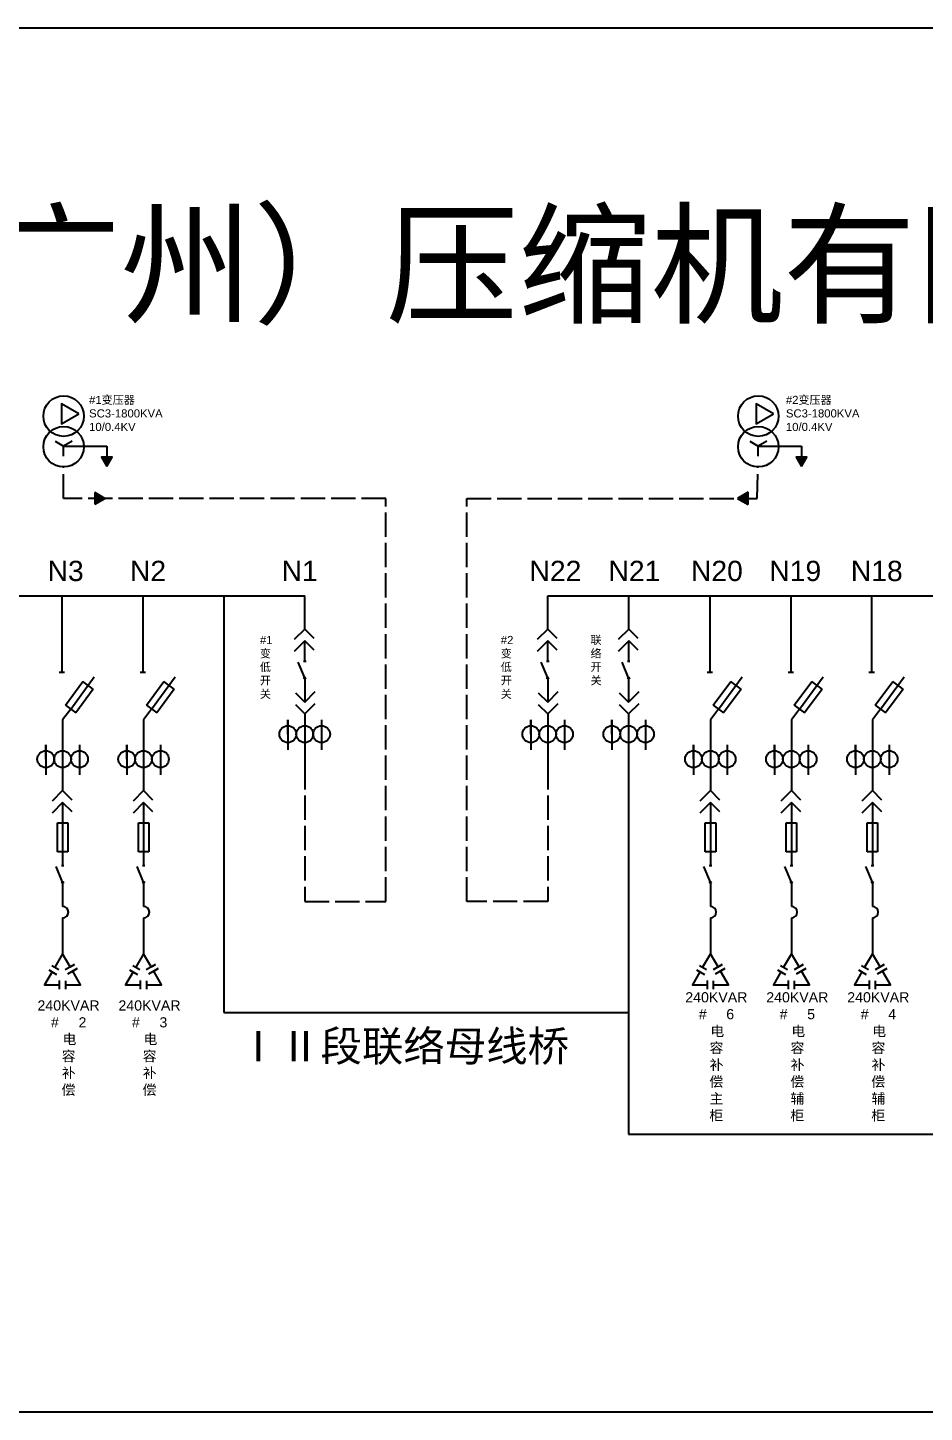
# Model space of a CAD drawing. Header units: millimetres. Extents: x 1329 to 7646, y 2585 to 5679.
# Drawn here: x 2241 to 2684, y 2585 to 3269 of the extents above; entities that cross this region are included whole.
import ezdxf

# ---------------------------------------------------------------- set-up
doc = ezdxf.new("R2010")
doc.units = ezdxf.units.MM
doc.linetypes.add('ACAD_ISO02W100', pattern=[15, 12, -3])
doc.layers.add('图层1', color=7, linetype='ACAD_ISO02W100')
doc.styles.get("Standard").update_dxf_attribs({"font": 'arial.ttf'})

# ---------------------------------------------------------------- blocks, each defined once
blk = doc.blocks.new('111')
for p, q in [((896.2, 1426.6), (896.2, 1443.7)), ((896.2, 1443.7), (896.2, 1408.2)), ((936.2, 1443.7), (936.2, 1408.2))]:
    blk.add_line(p, q)
for centre in [(896.2, 1426.6), (916.2, 1426.6), (936.2, 1426.6)]:
    blk.add_circle(centre, 10)

msp = doc.modelspace()

# ---------------------------------------------------------------- hatches: boundary and pattern name
h = msp.add_hatch(color=256)
h.dxf.hatch_style = 1
h.paths.add_polyline_path([(2277.8, 3056.73), (2280.4, 3052.23), (2282.99, 3056.73)])
h = msp.add_hatch(color=256)
h.dxf.hatch_style = 1
h.paths.add_polyline_path([(2620.95, 3056.73), (2623.54, 3052.23), (2626.14, 3056.73)])
at = {"layer": '图层1'}
h = msp.add_hatch(color=256, dxfattribs=at)
h.dxf.hatch_style = 1
h.paths.add_polyline_path([(2274.48, 3039.32), (2274.48, 3036.43), (2279.48, 3036.43)])
h.paths.add_polyline_path([(2279.48, 3036.43), (2274.48, 3036.43), (2274.48, 3033.55)])
h = msp.add_hatch(color=256, dxfattribs=at)
h.dxf.hatch_style = 1
h.paths.add_polyline_path([(2597.25, 3039.48), (2591.98, 3036.43), (2597.25, 3036.43)])
h.paths.add_polyline_path([(2597.25, 3036.43), (2591.98, 3036.43), (2597.25, 3033.39)])

# ---------------------------------------------------------------- linework, layer by layer
for p, q in [((2254.82, 3064.69), (2259.07, 3062.24)), ((2263.32, 3064.69), (2259.07, 3062.24)), ((2259.07, 3057.33), (2259.07, 3062.24)), ((2259.07, 3062.24), (2280.4, 3062.24)), ((2280.4, 3062.24), (2280.4, 3056.73)), ((2597.97, 3064.69), (2602.22, 3062.24)), ((2606.47, 3064.69), (2602.22, 3062.24)), ((2602.22, 3057.33), (2602.22, 3062.24)), ((2602.22, 3062.24), (2623.54, 3062.24)), ((2623.54, 3062.24), (2623.54, 3056.73)), ((1706.02, 2988.25), (2378.22, 2988.25)), ((2258.22, 2988.25), (2258.22, 2950.55)), ((2298.22, 2988.25), (2298.22, 2950.55)), ((2338.22, 2988.25), (2338.22, 2782.58)), ((2378.22, 2971.93), (2378.22, 2988.25)), ((2498.22, 2971.93), (2498.22, 2988.25)), ((2498.22, 2988.25), (3083.39, 2988.25)), ((2538.22, 2971.93), (2538.22, 2988.25)), ((2578.22, 2988.25), (2578.22, 2950.55)), ((2618.22, 2988.25), (2618.22, 2950.55)), ((2658.22, 2988.25), (2658.22, 2950.55)), ((2378.22, 2956.01), (2378.22, 2966.06)), ((2498.22, 2956.01), (2498.22, 2966.06)), ((2538.22, 2956.01), (2538.22, 2966.06)), ((2378.19, 2947.78), (2375.01, 2955.57)), ((2377.6, 2956.01), (2378.84, 2956.01)), ((2498.19, 2947.78), (2495.01, 2955.57)), ((2497.6, 2956.01), (2498.84, 2956.01)), ((2538.19, 2947.78), (2535.01, 2955.57)), ((2537.6, 2956.01), (2538.84, 2956.01)), ((2256.91, 2950.55), (2259.56, 2950.55)), ((2260.01, 2934.33), (2268.61, 2945.98)), ((2262.56, 2932.44), (2274.24, 2948.26)), ((2273.72, 2942.21), (2268.61, 2945.98)), ((2296.91, 2950.55), (2299.56, 2950.55)), ((2300.01, 2934.33), (2308.61, 2945.98)), ((2302.56, 2932.44), (2314.24, 2948.26)), ((2313.72, 2942.21), (2308.61, 2945.98)), ((2378.19, 2947.78), (2378.19, 2935.86)), ((2498.19, 2947.78), (2498.19, 2935.86)), ((2538.19, 2947.78), (2538.19, 2935.86)), ((2576.91, 2950.55), (2579.56, 2950.55)), ((2580.01, 2934.33), (2588.61, 2945.98)), ((2582.56, 2932.44), (2594.24, 2948.26)), ((2593.72, 2942.21), (2588.61, 2945.98)), ((2616.91, 2950.55), (2619.56, 2950.55)), ((2620.01, 2934.33), (2628.61, 2945.98)), ((2622.56, 2932.44), (2634.24, 2948.26)), ((2633.72, 2942.21), (2628.61, 2945.98)), ((2656.91, 2950.55), (2659.56, 2950.55)), ((2660.01, 2934.33), (2668.61, 2945.98)), ((2662.56, 2932.44), (2674.24, 2948.26)), ((2673.72, 2942.21), (2668.61, 2945.98)), ((2273.72, 2942.21), (2265.12, 2930.56)), ((2313.72, 2942.21), (2305.12, 2930.56)), ((2593.72, 2942.21), (2585.12, 2930.56)), ((2633.72, 2942.21), (2625.12, 2930.56)), ((2673.72, 2942.21), (2665.12, 2930.56)), ((2262.56, 2932.44), (2258.58, 2927.04)), ((2260.01, 2934.33), (2265.12, 2930.56)), ((2302.56, 2932.44), (2298.58, 2927.04)), ((2300.01, 2934.33), (2305.12, 2930.56)), ((2582.56, 2932.44), (2578.58, 2927.04)), ((2580.01, 2934.33), (2585.12, 2930.56)), ((2622.56, 2932.44), (2618.58, 2927.04)), ((2620.01, 2934.33), (2625.12, 2930.56)), ((2662.56, 2932.44), (2658.58, 2927.04)), ((2660.01, 2934.33), (2665.12, 2930.56)), ((2258.58, 2927.04), (2258.58, 2892.15)), ((2298.58, 2927.04), (2298.58, 2892.15)), ((2378.19, 2929.99), (2378.19, 2904.74)), ((2498.19, 2929.99), (2498.19, 2904.74)), ((2538.19, 2929.99), (2538.19, 2904.74)), ((2578.58, 2927.04), (2578.58, 2892.15)), ((2618.58, 2927.04), (2618.58, 2892.15)), ((2658.58, 2927.04), (2658.58, 2892.15)), ((2538.19, 2904.74), (2538.19, 2722.51)), ((2258.58, 2886.28), (2258.58, 2855.18)), ((2298.58, 2886.28), (2298.58, 2855.18)), ((2578.58, 2886.28), (2578.58, 2855.18)), ((2618.58, 2886.28), (2618.58, 2855.18)), ((2658.58, 2886.28), (2658.58, 2855.18)), ((2255.98, 2876.26), (2261.18, 2876.26)), ((2255.98, 2861.96), (2255.98, 2876.26)), ((2261.18, 2876.26), (2261.18, 2861.96)), ((2295.98, 2876.26), (2301.18, 2876.26)), ((2295.98, 2861.96), (2295.98, 2876.26)), ((2301.18, 2876.26), (2301.18, 2861.96)), ((2575.98, 2876.26), (2581.18, 2876.26)), ((2575.98, 2861.96), (2575.98, 2876.26)), ((2581.18, 2876.26), (2581.18, 2861.96)), ((2615.98, 2876.26), (2621.18, 2876.26)), ((2615.98, 2861.96), (2615.98, 2876.26)), ((2621.18, 2876.26), (2621.18, 2861.96)), ((2655.98, 2876.26), (2661.18, 2876.26)), ((2655.98, 2861.96), (2655.98, 2876.26)), ((2661.18, 2876.26), (2661.18, 2861.96)), ((2261.18, 2861.96), (2255.98, 2861.96)), ((2301.18, 2861.96), (2295.98, 2861.96)), ((2581.18, 2861.96), (2575.98, 2861.96)), ((2621.18, 2861.96), (2615.98, 2861.96)), ((2661.18, 2861.96), (2655.98, 2861.96)), ((2258.58, 2846.95), (2255.4, 2854.74)), ((2257.98, 2855.18), (2259.23, 2855.18)), ((2298.58, 2846.95), (2295.4, 2854.74)), ((2297.98, 2855.18), (2299.23, 2855.18)), ((2578.58, 2846.95), (2575.4, 2854.74)), ((2577.98, 2855.18), (2579.23, 2855.18)), ((2618.58, 2846.95), (2615.4, 2854.74)), ((2617.98, 2855.18), (2619.23, 2855.18)), ((2658.58, 2846.95), (2655.4, 2854.74)), ((2657.98, 2855.18), (2659.23, 2855.18)), ((2258.58, 2846.95), (2258.58, 2835.02)), ((2298.58, 2846.95), (2298.58, 2835.02)), ((2578.58, 2846.95), (2578.58, 2835.02)), ((2618.58, 2846.95), (2618.58, 2835.02)), ((2658.58, 2846.95), (2658.58, 2835.02)), ((2258.58, 2829.35), (2258.58, 2811.66)), ((2298.58, 2829.35), (2298.58, 2811.66)), ((2578.58, 2829.35), (2578.58, 2811.66)), ((2618.58, 2829.35), (2618.58, 2811.66)), ((2658.58, 2829.35), (2658.58, 2811.66)), ((2251.69, 2803.7), (2255.59, 2801.45)), ((2253.19, 2805.89), (2256.72, 2803.85)), ((2264.43, 2806.32), (2259.89, 2803.7)), ((2265.72, 2804.31), (2260.94, 2801.56)), ((2262.35, 2805.13), (2264.43, 2806.32)), ((2263.55, 2803.06), (2265.72, 2804.31)), ((2291.69, 2803.7), (2295.59, 2801.45)), ((2293.19, 2805.89), (2296.72, 2803.85)), ((2304.43, 2806.32), (2299.89, 2803.7)), ((2305.72, 2804.31), (2300.94, 2801.56)), ((2302.35, 2805.13), (2304.43, 2806.32)), ((2303.55, 2803.06), (2305.72, 2804.31)), ((2571.69, 2803.7), (2575.59, 2801.45)), ((2573.19, 2805.89), (2576.72, 2803.85)), ((2584.43, 2806.32), (2579.89, 2803.7)), ((2585.72, 2804.31), (2580.94, 2801.56)), ((2582.35, 2805.13), (2584.43, 2806.32)), ((2583.55, 2803.06), (2585.72, 2804.31)), ((2611.69, 2803.7), (2615.59, 2801.45)), ((2613.19, 2805.89), (2616.72, 2803.85)), ((2624.43, 2806.32), (2619.89, 2803.7)), ((2625.72, 2804.31), (2620.94, 2801.56)), ((2622.35, 2805.13), (2624.43, 2806.32)), ((2623.55, 2803.06), (2625.72, 2804.31)), ((2651.69, 2803.7), (2655.59, 2801.45)), ((2653.19, 2805.89), (2656.72, 2803.85)), ((2664.43, 2806.32), (2659.89, 2803.7)), ((2665.72, 2804.31), (2660.94, 2801.56)), ((2662.35, 2805.13), (2664.43, 2806.32)), ((2663.55, 2803.06), (2665.72, 2804.31)), ((2256.93, 2798.37), (2256.93, 2794.21)), ((2260.01, 2798.34), (2260.01, 2794.18)), ((2296.93, 2798.37), (2296.93, 2794.21)), ((2300.01, 2798.34), (2300.01, 2794.18)), ((2576.93, 2798.37), (2576.93, 2794.21)), ((2580.01, 2798.34), (2580.01, 2794.18)), ((2616.93, 2798.37), (2616.93, 2794.21)), ((2620.01, 2798.34), (2620.01, 2794.18)), ((2656.93, 2798.37), (2656.93, 2794.21)), ((2660.01, 2798.34), (2660.01, 2794.18)), ((2338.22, 2782.58), (2538.19, 2782.58)), ((2538.19, 2722.51), (3300.14, 2722.51))]:
    msp.add_line(p, q)
at = {"color": 3}
msp.add_lwpolyline([(1328.5, 3268.75), (4237.79, 3268.75), (4237.79, 2585.28), (1328.5, 2585.28)], close=True, dxfattribs=at)
for points in [[(2266.64, 3078.09), (2258.09, 3083.02), (2258.09, 3073.15)], [(2609.79, 3078.09), (2601.24, 3083.02), (2601.24, 3073.15)], [(2280.4, 3052.23), (2282.99, 3056.73), (2277.8, 3056.73)], [(2623.54, 3052.23), (2626.14, 3056.73), (2620.95, 3056.73)]]:
    msp.add_lwpolyline(points, close=True)
for points in [[(2382.86, 2967.29), (2378.22, 2971.93), (2373.02, 2966.73)], [(2502.86, 2967.29), (2498.22, 2971.93), (2493.02, 2966.73)], [(2542.86, 2967.29), (2538.22, 2971.93), (2533.02, 2966.73)], [(2378.22, 2966.06), (2373.02, 2960.86)], [(2382.86, 2961.42), (2378.22, 2966.06)], [(2498.22, 2966.06), (2493.02, 2960.86)], [(2502.86, 2961.42), (2498.22, 2966.06)], [(2538.22, 2966.06), (2533.02, 2960.86)], [(2542.86, 2961.42), (2538.22, 2966.06)], [(2373.56, 2940.49), (2378.19, 2935.86)], [(2378.19, 2935.86), (2383.39, 2941.05)], [(2493.56, 2940.49), (2498.19, 2935.86)], [(2498.19, 2935.86), (2503.39, 2941.05)], [(2533.56, 2940.49), (2538.19, 2935.86)], [(2538.19, 2935.86), (2543.39, 2941.05)], [(2373.56, 2934.63), (2378.19, 2929.99), (2383.39, 2935.19)], [(2493.56, 2934.63), (2498.19, 2929.99), (2503.39, 2935.19)], [(2533.56, 2934.63), (2538.19, 2929.99), (2543.39, 2935.19)], [(2263.22, 2887.51), (2258.58, 2892.15), (2253.38, 2886.95)], [(2303.22, 2887.51), (2298.58, 2892.15), (2293.38, 2886.95)], [(2583.22, 2887.51), (2578.58, 2892.15), (2573.38, 2886.95)], [(2623.22, 2887.51), (2618.58, 2892.15), (2613.38, 2886.95)], [(2663.22, 2887.51), (2658.58, 2892.15), (2653.38, 2886.95)], [(2258.58, 2886.28), (2253.38, 2881.09)], [(2263.22, 2881.65), (2258.58, 2886.28)], [(2298.58, 2886.28), (2293.38, 2881.09)], [(2303.22, 2881.65), (2298.58, 2886.28)], [(2578.58, 2886.28), (2573.38, 2881.09)], [(2583.22, 2881.65), (2578.58, 2886.28)], [(2618.58, 2886.28), (2613.38, 2881.09)], [(2623.22, 2881.65), (2618.58, 2886.28)], [(2658.58, 2886.28), (2653.38, 2881.09)], [(2663.22, 2881.65), (2658.58, 2886.28)], [(2262.35, 2805.13), (2258.58, 2811.66), (2254.73, 2805)], [(2302.35, 2805.13), (2298.58, 2811.66), (2294.73, 2805)], [(2582.35, 2805.13), (2578.58, 2811.66), (2574.73, 2805)], [(2622.35, 2805.13), (2618.58, 2811.66), (2614.73, 2805)], [(2662.35, 2805.13), (2658.58, 2811.66), (2654.73, 2805)], [(2253.41, 2802.71), (2249.68, 2796.26), (2256.93, 2796.26)], [(2260.01, 2796.26), (2267.47, 2796.26), (2263.55, 2803.06)], [(2293.41, 2802.71), (2289.68, 2796.26), (2296.93, 2796.26)], [(2300.01, 2796.26), (2307.47, 2796.26), (2303.55, 2803.06)], [(2573.41, 2802.71), (2569.68, 2796.26), (2576.93, 2796.26)], [(2580.01, 2796.26), (2587.47, 2796.26), (2583.55, 2803.06)], [(2613.41, 2802.71), (2609.68, 2796.26), (2616.93, 2796.26)], [(2620.01, 2796.26), (2627.47, 2796.26), (2623.55, 2803.06)], [(2653.41, 2802.71), (2649.68, 2796.26), (2656.93, 2796.26)], [(2660.01, 2796.26), (2667.47, 2796.26), (2663.55, 2803.06)]]:
    msp.add_lwpolyline(points)
for centre, radius in [((2259.07, 3077.02), 10), ((2602.22, 3077.02), 10), ((2259.07, 3061.91), 10), ((2602.22, 3061.91), 10), ((2378.19, 2947.78), 0.349), ((2498.19, 2947.78), 0.349), ((2538.19, 2947.78), 0.349), ((2258.58, 2846.95), 0.349), ((2298.58, 2846.95), 0.349), ((2578.58, 2846.95), 0.349), ((2618.58, 2846.95), 0.349), ((2658.58, 2846.95), 0.349)]:
    msp.add_circle(centre, radius)
for centre in [(2258.58, 2832.19), (2298.58, 2832.19), (2578.58, 2832.19), (2618.58, 2832.19), (2658.58, 2832.19)]:
    msp.add_arc(centre, 2.84, 270, 90)
at = {"layer": '图层1'}
for p, q in [((2259.07, 3036.43), (2259.07, 3051.91)), ((2601.68, 3036.43), (2602.01, 3051.91)), ((2418.19, 3036.43), (2259.07, 3036.43)), ((2418.19, 2837.45), (2418.19, 3036.43)), ((2458.19, 2837.45), (2458.19, 3036.43)), ((2458.19, 3036.43), (2601.68, 3036.43)), ((2378.19, 2904.74), (2378.19, 2837.45)), ((2498.19, 2904.74), (2498.19, 2837.45)), ((2378.19, 2837.45), (2418.19, 2837.45)), ((2498.19, 2837.45), (2458.19, 2837.45))]:
    msp.add_line(p, q, dxfattribs=at)
for points in [[(2279.48, 3036.43), (2274.48, 3039.32), (2274.48, 3033.55)], [(2591.98, 3036.43), (2597.25, 3033.39), (2597.25, 3039.48)]]:
    msp.add_lwpolyline(points, close=True, dxfattribs=at)

# ---------------------------------------------------------------- block references
at = {"xscale": 0.4160000000000001, "yscale": 0.4160000000000001, "zscale": 0.4160000000000001}
for p in [(1997.04, 2326.53), (2117.04, 2326.53), (2157.04, 2326.53), (1877.42, 2314.2), (1917.42, 2314.2), (2197.42, 2314.2), (2237.42, 2314.2), (2277.42, 2314.2)]:
    msp.add_blockref('111', p, dxfattribs=at)

# ---------------------------------------------------------------- texts
at = {"attachment_point": 1}
for s, width, insert, char_height in [('{\\fSimSun|b0|i0|c134|p2;三菱电机（广州）压缩机有限公司#1、#2、#5低压配电系统图}', 1874.2955, (1894.35, 3175.86), 48), ('N3', 22.1792, (2251.14, 3005.61), 10), ('N2', 22.1792, (2291.84, 3005.61), 10), ('N22', 22.1792, (2489.19, 3005.61), 10), ('N21', 22.1792, (2528.22, 3005.61), 10), ('N20', 22.1792, (2568.96, 3005.61), 10), ('N19', 22.1792, (2607.68, 3005.61), 10), ('N18', 22.1792, (2647.94, 3005.61), 10), ('\\pi10.101;240KVAR\\P\\pi16.776;#     2\\P\\pi22.485;{\\fSimSun|b0|i0|c134|p2;电\\P\\pi22.08;容\\P\\pi22.122;补\\P\\pi22.024;偿}', 50.5846, (2236.07, 2788.62), 5), ('\\pi10.101;240KVAR\\P\\pi16.75;#     3\\P\\pi22.485;{\\fSimSun|b0|i0|c134|p2;电\\P\\pi22.08;容\\P\\pi22.122;补\\P\\pi22.024;偿}', 50.5846, (2276.07, 2788.62), 5), ('\\pi10.101;240KVAR\\P\\pi16.752;#     6\\P\\pi22.485;{\\fSimSun|b0|i0|c134|p2;电\\P\\pi22.08;容\\P\\pi22.122;补\\P\\pi22.024;偿\\P\\pi22.08;主\\P\\pi22.024;柜}', 50.5846, (2556.07, 2792.65), 5), ('\\pi10.101;240KVAR\\P\\pi16.732;#     5\\P\\pi22.485;{\\fSimSun|b0|i0|c134|p2;电\\P\\pi22.08;容\\P\\pi22.122;补\\P\\pi22.024;偿\\P\\pi22.066;辅\\P\\pi22.024;柜}', 50.5846, (2596.07, 2792.65), 5), ('\\pi10.101;240KVAR\\P\\pi16.761;#     4\\P\\pi22.485;{\\fSimSun|b0|i0|c134|p2;电\\P\\pi22.08;容\\P\\pi22.122;补\\P\\pi22.024;偿\\P\\pi22.066;辅\\P\\pi22.024;柜}', 50.5846, (2636.07, 2792.65), 5)]:
    msp.add_mtext_dynamic_manual_height_columns(s, width=width, gutter_width=12.5, heights=[0], dxfattribs=dict(at, insert=insert, char_height=char_height))
at = {"color": 0, "insert": (2366.73, 3005.61), "char_height": 10, "attachment_point": 1}
msp.add_mtext_dynamic_manual_height_columns('N1', width=22.1792, gutter_width=12.5, heights=[0], dxfattribs=at)
at = {"layer": '图层1', "attachment_point": 1}
for s, width, insert, char_height in [('#1{\\fSimSun|b0|i0|c134|p2;变压器}\\PSC3-1800KVA\\P10/0.4KV', 32.7201, (2271.65, 3087.03), 4), ('#2{\\fSimSun|b0|i0|c134|p2;变压器}\\PSC3-1800KVA\\P10/0.4KV', 32.7201, (2615.87, 3087.03), 4), ('{\\fSimSun|b0|i0|c134|p2;联\\P络\\P开\\P关}', 19.4787, (2519.36, 2968.51), 4), ('{\\fSimSun|b0|i0|c134|p2;ⅠⅡ段联络母线桥}', 180.1294, (2345.06, 2773.55), 15)]:
    msp.add_mtext_dynamic_manual_height_columns(s, width=width, gutter_width=12.5, heights=[0], dxfattribs=dict(at, insert=insert, char_height=char_height))
at = {"layer": '图层1', "color": 2, "char_height": 4, "attachment_point": 1}
for s, insert in [('#1\\P{\\fSimSun|b0|i0|c134|p2;变\\P低\\P开\\P关}', (2356.03, 2968.51)), ('#2\\P{\\fSimSun|b0|i0|c134|p2;变\\P低\\P开\\P关}', (2475.02, 2968.51))]:
    msp.add_mtext_dynamic_manual_height_columns(s, width=19.4787, gutter_width=12.5, heights=[0], dxfattribs=dict(at, insert=insert))

doc.saveas('drawing.dxf')
